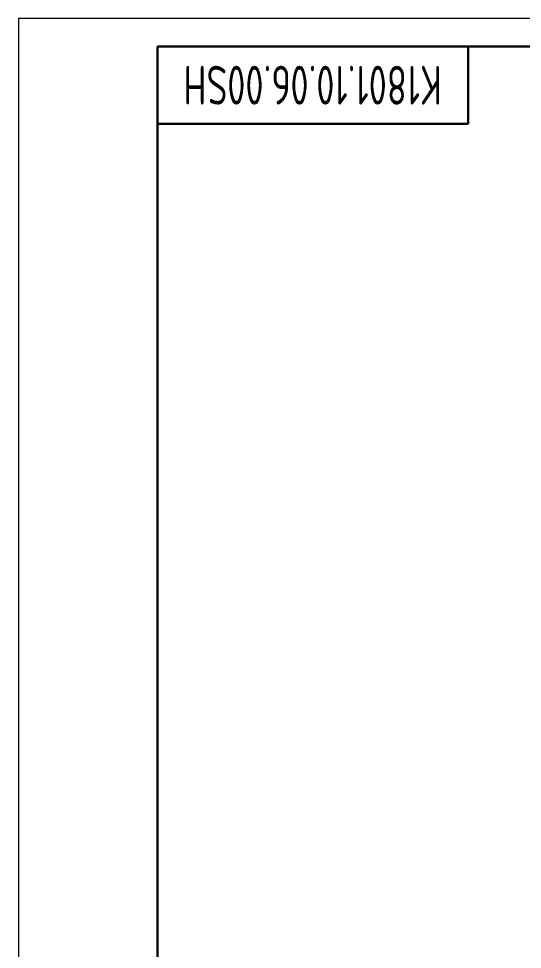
# Model space of a CAD drawing. Header units: millimetres. Extents: x 0 to 25200, y 0 to 17820.
# Drawn here: x 0 to 5447, y 7749 to 17820 of the extents above; entities that cross this region are included whole.
import ezdxf
from ezdxf.enums import TextEntityAlignment as Align

# ---------------------------------------------------------------- set-up
doc = ezdxf.new("R2010")
doc.units = ezdxf.units.MM
doc.header["$LTSCALE"] = 600
doc.linetypes.add('F', pattern=[0.75, 0.5, -0.25])
doc.layers.get('0').update_dxf_attribs({"lineweight": 30})
for name, color, linetype, lineweight in [('01', 7, 'Continuous', 30), ('02', 1, 'Continuous', 13), ('04', 2, 'F', 13), ('11', 3, 'Continuous', 13)]:
    doc.layers.add(name, color=color, linetype=linetype, lineweight=lineweight)
doc.styles.get("Standard").update_dxf_attribs({"font": 'isocp', "width": 0.707, "bigfont": 'intecad.shx'})

# ---------------------------------------------------------------- blocks, each defined once
blk = doc.blocks.new('*U58', base_point=(251.96, 168.31))
at = {"layer": '01'}
for p, q in [((251.96, 168.31), (251.96, 182.31)), ((195.96, 168.31), (251.96, 168.31))]:
    blk.add_line(p, q, dxfattribs=at)
blk = doc.blocks.new('*U59')
at = {"layer": '04'}
blk.add_blockref('*U58', (0, 0), dxfattribs=at)
blk = doc.blocks.new('*U60')
at = {"layer": '01'}
for points in [[(415, 292), (25, 292)], [(25, 292), (25, 5)]]:
    blk.add_lwpolyline(points, dxfattribs=at)
at = {"layer": '02'}
for points in [[(420, 297), (0, 297)], [(0, 297), (0, 0)]]:
    blk.add_lwpolyline(points, dxfattribs=at)

msp = doc.modelspace()

# ---------------------------------------------------------------- block references
at = {"xscale": 60, "yscale": 60, "zscale": 60}
msp.add_blockref('*U60', (0, 0), dxfattribs=at)
at = {"xscale": 60, "yscale": 60}
msp.add_blockref('*U59', (4860, 16680), dxfattribs=at)

# ---------------------------------------------------------------- texts
at = {"layer": '11', "width": 0.695901}
msp.add_text('K1801.10.06.00SH', height=420, rotation=180, dxfattribs=at).set_placement((4576.36, 17310), (1783.64, 17310), align=Align.FIT)

doc.saveas('drawing.dxf')
